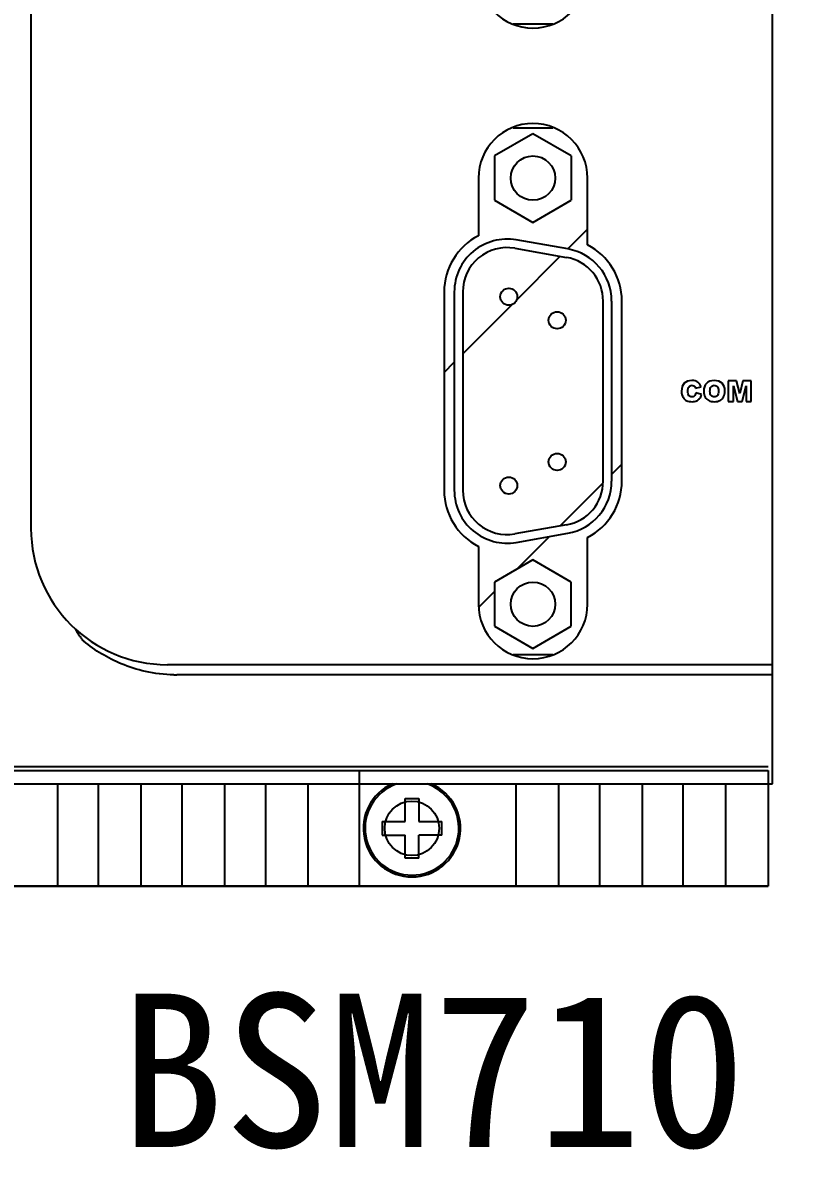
# Model space of a CAD drawing. Header units: millimetres. Extents: x 40 to 426, y -286 to 20.
# Drawn here: x 77.3 to 122.6, y -286.5 to -219.3 of the extents above; entities that cross this region are included whole.
import ezdxf
from ezdxf.enums import TextEntityAlignment as Align

# ---------------------------------------------------------------- set-up
doc = ezdxf.new("R2010")
doc.units = ezdxf.units.MM
doc.layers.add('TEXT_LABEL', color=7, linetype='Continuous')
doc.styles.add('HZ_TEXT', font='simsun.ttc')

# ---------------------------------------------------------------- blocks, each defined once
blk = doc.blocks.new('MOD_MPU710')
at = {"linetype": 'Continuous'}
for p, q in [((81.25, 6), (81.25, 124)), ((37.75, 52.8), (37.75, 21)), ((66.031, 50.6), (68.369, 50.6)), ((66.031, 44.5), (68.369, 44.5)), ((67.2, 44.148), (64.95, 42.849)), ((69.45, 42.849), (67.2, 44.148)), ((64.95, 42.849), (64.95, 40.251)), ((69.45, 42.849), (69.45, 40.251)), ((64, 41.55), (64, 38.164)), ((70.4, 37.63), (70.4, 41.55)), ((64.95, 40.251), (67.2, 38.952)), ((67.2, 38.952), (69.45, 40.251)), ((69.243, 37.399), (70.4, 38.555)), ((69.253, 37.389), (66.223, 37.923)), ((66.136, 37.431), (69.166, 36.896)), ((66.24, 34.395), (68.805, 36.96)), ((61.985, 34.87), (61.985, 23.23)), ((62.585, 34.87), (62.585, 23.23)), ((63.085, 34.87), (63.085, 23.23)), ((71.315, 23.764), (71.315, 34.336)), ((71.815, 34.336), (71.815, 23.764)), ((72.415, 23.764), (72.415, 34.336)), ((63.085, 31.24), (65.976, 34.131)), ((61.985, 30.14), (62.585, 30.74)), ((79.142, 29.65), (78.655, 29.65)), ((78.655, 29.65), (78.655, 28.45)), ((79.33, 28.92), (79.142, 29.65)), ((79.517, 29.65), (79.33, 28.92)), ((80.004, 29.65), (79.517, 29.65)), ((80.004, 28.45), (80.004, 29.65)), ((76.743, 29.224), (77.071, 29.297)), ((77.082, 28.843), (76.757, 28.941)), ((78.958, 28.45), (78.958, 29.365)), ((78.958, 29.365), (79.192, 28.45)), ((79.467, 28.45), (79.701, 29.365)), ((79.701, 29.365), (79.701, 28.45)), ((78.655, 28.45), (78.958, 28.45)), ((79.192, 28.45), (79.467, 28.45)), ((79.701, 28.45), (80.004, 28.45)), ((71.815, 24.165), (72.415, 24.765)), ((68.787, 21.137), (71.304, 23.654)), ((69.166, 21.204), (66.136, 20.669)), ((66.223, 20.177), (69.253, 20.711)), ((66.249, 18.599), (68.17, 20.52)), ((70.4, 16.55), (70.4, 20.47)), ((64, 19.936), (64, 16.55)), ((67.2, 19.148), (64.95, 17.849)), ((69.45, 17.849), (67.2, 19.148)), ((64.95, 17.849), (64.95, 15.251)), ((69.45, 15.251), (69.45, 17.849)), ((64.023, 16.373), (64.95, 17.3)), ((64.95, 15.251), (67.2, 13.952)), ((67.2, 13.952), (69.45, 15.251)), ((66.031, 13.6), (68.369, 13.6)), ((66.173, 13.541), (66.232, 13.6)), ((81.25, 13), (45.75, 13)), ((81.25, 12.4), (46.312, 12.4)), ((81, 7), (0, 7)), ((0, 6.8), (81, 6.8)), ((57, 6.8), (57, 0)), ((81, 6.8), (81, 0)), ((7.4, 6), (81.25, 6)), ((39.3, 6), (39.3, 0)), ((41.7, 6), (41.7, 0)), ((44.2, 6), (44.2, 0)), ((46.6, 6), (46.6, 0)), ((49.1, 6), (49.1, 0)), ((51.5, 6), (51.5, 0)), ((54, 6), (54, 0)), ((66.2, 6), (66.2, 0)), ((68.7, 6), (68.7, 0)), ((71.1, 6), (71.1, 0)), ((73.6, 6), (73.6, 0)), ((76, 6), (76, 0)), ((78.5, 6), (78.5, 0)), ((81, 6), (81, 0)), ((59.7, 5.15), (60.5, 5.15)), ((59.7, 3.8), (59.7, 5.15)), ((60.5, 5.15), (60.5, 3.8)), ((58.35, 3.8), (59.7, 3.8)), ((58.35, 3.8), (58.35, 3)), ((60.5, 3.8), (61.85, 3.8)), ((61.85, 3), (61.85, 3.8)), ((58.35, 3), (59.7, 3)), ((59.7, 1.65), (59.7, 3)), ((61.85, 3), (60.5, 3)), ((60.5, 1.65), (60.5, 3)), ((60.5, 1.65), (59.7, 1.65)), ((81, 0), (0, 0)), ((34.4, 0), (81, 0))]:
    blk.add_line(p, q, dxfattribs=at)
for centre, radius in [((67.2, 41.55), 1.3), ((65.78, 34.59), 0.5), ((68.62, 33.205), 0.5), ((68.62, 24.895), 0.5), ((65.78, 23.51), 0.5), ((67.2, 16.55), 1.3), ((60.1, 3.4), 1.6)]:
    blk.add_circle(centre, radius, dxfattribs=at)
for centre, radius, start, end in [((67.2, 53.55), 3.2, 180, 0), ((67.2, 41.55), 3.2, 0, 180), ((65.685, 34.87), 3.7, 117.09102, 180), ((65.685, 34.87), 3.1, 80, 180), ((68.715, 34.336), 3.7, 0, 62.90898), ((65.685, 34.87), 2.6, 80, 180), ((68.715, 34.336), 3.1, 0, 80), ((68.715, 34.336), 2.6, 0, 80), ((68.715, 23.764), 2.6, 280, 360), ((68.715, 23.764), 3.1, 280, 360), ((68.715, 23.764), 3.7, 297.09102, 0), ((65.685, 23.23), 3.7, 180, 242.90898), ((65.685, 23.23), 3.1, 180, 280), ((65.685, 23.23), 2.6, 180, 280), ((45.75, 21), 8, 180, 270), ((67.2, 16.55), 3.2, 180, 0), ((46.311, 19.347), 6.947, 268.52932, 270.00863), ((60.1, 3.4), 2.85, 113.72033, 66.27967), ((60.1, 3.4), 2.75, 108.83959, 71.16041)]:
    blk.add_arc(centre, radius, start, end, dxfattribs=at)
for points in [[(76.522, 29.67), (76.328, 29.67), (76.179, 29.616), (76.073, 29.51)], [(76.877, 29.579), (76.791, 29.639), (76.672, 29.67), (76.522, 29.67)], [(77.071, 29.297), (77.028, 29.423), (76.964, 29.517), (76.877, 29.579)], [(77.835, 29.67), (77.641, 29.67), (77.488, 29.616), (77.379, 29.507)], [(78.297, 29.509), (78.189, 29.616), (78.035, 29.67), (77.835, 29.67)], [(76.073, 29.51), (75.967, 29.404), (75.915, 29.251), (75.915, 29.052)], [(75.915, 29.052), (75.915, 28.903), (75.944, 28.782), (76.005, 28.686)], [(76.287, 29.055), (76.287, 29.162), (76.303, 29.241), (76.337, 29.292)], [(76.347, 28.781), (76.306, 28.831), (76.287, 28.922), (76.287, 29.055)], [(76.337, 29.292), (76.382, 29.359), (76.446, 29.393), (76.531, 29.393)], [(76.531, 29.393), (76.567, 29.393), (76.601, 29.385), (76.631, 29.37)], [(76.631, 29.37), (76.661, 29.355), (76.686, 29.332), (76.707, 29.304)], [(76.757, 28.941), (76.741, 28.865), (76.714, 28.807), (76.678, 28.767)], [(76.707, 29.304), (76.72, 29.287), (76.732, 29.26), (76.743, 29.224)], [(77.379, 29.507), (77.27, 29.397), (77.216, 29.245), (77.216, 29.049)], [(77.216, 29.049), (77.216, 28.908), (77.243, 28.792), (77.298, 28.699)], [(77.586, 29.048), (77.586, 29.17), (77.609, 29.257), (77.654, 29.31)], [(77.653, 28.786), (77.609, 28.839), (77.586, 28.926), (77.586, 29.048)], [(77.654, 29.31), (77.699, 29.363), (77.759, 29.39), (77.835, 29.39)], [(77.835, 29.39), (77.912, 29.39), (77.974, 29.364), (78.02, 29.311)], [(78.02, 29.311), (78.065, 29.259), (78.088, 29.177), (78.088, 29.064)], [(78.088, 29.064), (78.088, 28.93), (78.066, 28.836), (78.023, 28.785)], [(78.459, 29.059), (78.459, 29.252), (78.405, 29.402), (78.297, 29.509)], [(78.388, 28.714), (78.435, 28.804), (78.459, 28.918), (78.459, 29.059)], [(76.005, 28.686), (76.065, 28.591), (76.136, 28.524), (76.219, 28.486)], [(76.219, 28.486), (76.301, 28.449), (76.408, 28.43), (76.539, 28.43)], [(76.517, 28.708), (76.444, 28.708), (76.387, 28.732), (76.347, 28.781)], [(76.678, 28.767), (76.642, 28.727), (76.588, 28.708), (76.517, 28.708)], [(76.539, 28.43), (76.646, 28.43), (76.734, 28.445), (76.804, 28.476)], [(76.804, 28.476), (76.874, 28.507), (76.932, 28.553), (76.979, 28.615)], [(76.979, 28.615), (77.026, 28.675), (77.06, 28.751), (77.082, 28.843)], [(77.298, 28.699), (77.353, 28.606), (77.425, 28.537), (77.513, 28.494)], [(77.513, 28.494), (77.602, 28.451), (77.714, 28.43), (77.85, 28.43)], [(77.838, 28.707), (77.76, 28.707), (77.699, 28.733), (77.653, 28.786)], [(78.023, 28.785), (77.979, 28.732), (77.917, 28.707), (77.838, 28.707)], [(77.85, 28.43), (77.983, 28.43), (78.094, 28.454), (78.183, 28.504)], [(78.183, 28.504), (78.272, 28.554), (78.34, 28.624), (78.388, 28.714)]]:
    blk.add_open_spline(points, degree=3, dxfattribs=at)
for points, knots in [([(40.359, 15.09), (40.403, 15.01), (40.489, 14.861), (40.617, 14.657), (40.732, 14.495), (40.808, 14.406), (40.846, 14.375)], [0, 0, 0, 0, 0.314026, 0.596681, 0.83199, 1, 1, 1, 1]), ([(46.132, 12.402), (45.571, 12.416), (44.515, 12.544), (42.685, 13.12), (41.505, 13.829), (40.846, 14.375)], [0, 0, 0, 0, 0.293649, 0.552235, 1, 1, 1, 1])]:
    blk.add_open_spline(points, degree=3, knots=knots, dxfattribs=at)

msp = doc.modelspace()

# ---------------------------------------------------------------- block references
msp.add_blockref('MOD_MPU710', (40, -270))

# ---------------------------------------------------------------- texts
at = {"layer": 'TEXT_LABEL', "style": 'HZ_TEXT'}
msp.add_text('底板1：BSM710（10 槽位）', height=9, dxfattribs=at).set_placement((40, -288), align=Align.BOTTOM_LEFT)

doc.saveas('drawing.dxf')
